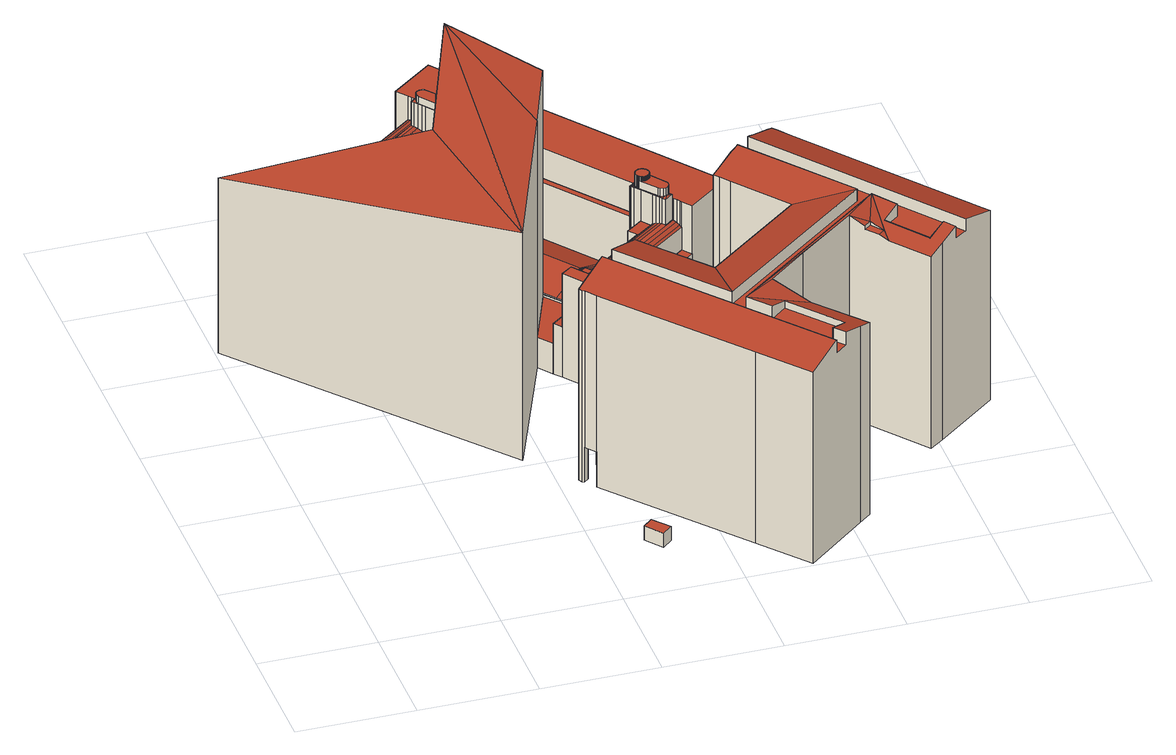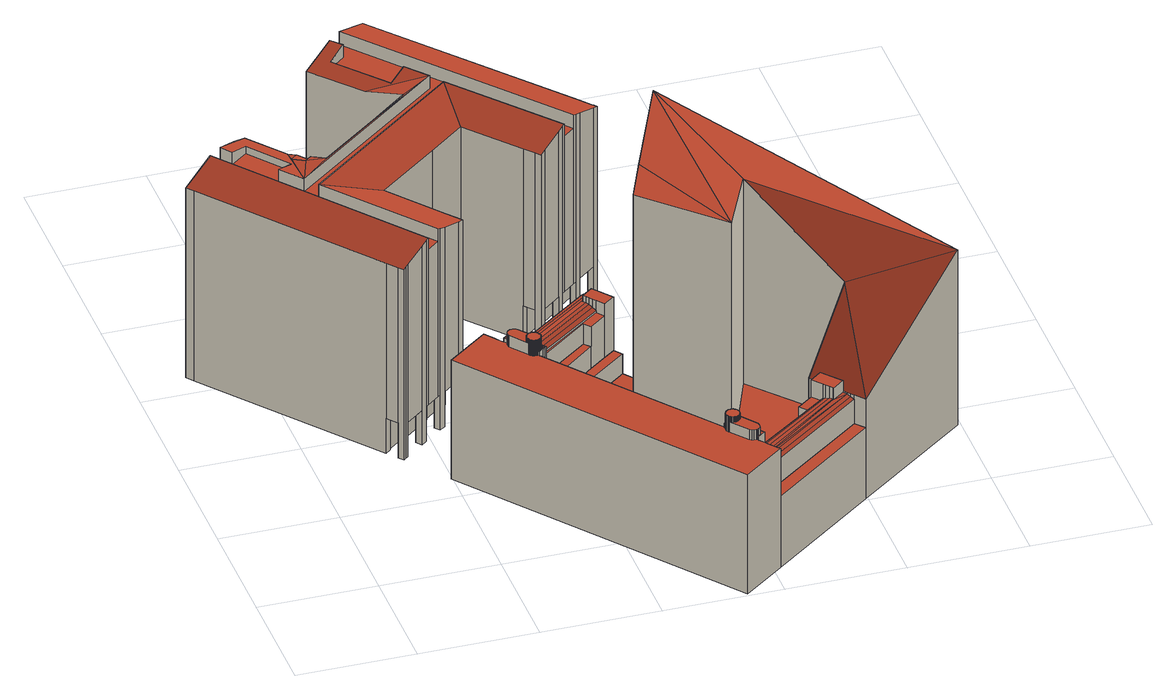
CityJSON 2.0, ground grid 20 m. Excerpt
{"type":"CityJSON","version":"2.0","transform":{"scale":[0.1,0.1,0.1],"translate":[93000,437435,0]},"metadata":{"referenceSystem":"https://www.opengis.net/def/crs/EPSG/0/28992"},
"CityObjects":{
"building1":{"type":"Building","attributes":{"measuredHeight":2.69,"yearOfConstruction":2018,"LAAGSTE_BOUWLAAG":"0","AANTAL_BOUWLAGEN":"1","WIJK":"Rotterdam Centrum","PANDSOORT":"Vrijstaand","BUURT":"Stadsdriehoek","HOOGSTE_BOUWLAAG":"0"},"geometry":[{"type":"Solid","lod":"2","boundaries":[[[[0,1,2,3]],[[3,2,4,5]],[[2,1,6,4]],[[0,3,5,7]],[[1,0,7,6]],[[7,5,4,6]]]],"semantics":{"surfaces":[{"type":"GroundSurface"},{"type":"WallSurface"},{"type":"RoofSurface"}],"values":[[0,1,1,1,1,2]]}}]},
"building2":{"type":"Building","attributes":{"measuredHeight":49.89,"yearOfConstruction":2003,"LAAGSTE_BOUWLAAG":"-2","AANTAL_BOUWLAGEN":"17","AANTAL_ADRESSEN":"136","WIJK":"Rotterdam Centrum","PANDSOORT":"Vrijstaand","BUURT":"Stadsdriehoek","HOOGSTE_BOUWLAAG":"15"},"address":[{"CountryName":"Nederland","LocalityName":"Rotterdam","ThoroughfareNumber":"109-141","ThoroughfareName":"Botersloot","PostalCode":"3011HE"}],"children":["building2-1","building2-2","building2-3","building2-4","building2-5","building2-6","building2-7","building2-8","building2-9","building2-10","building2-11"]},
"building2-1":{"type":"BuildingPart","parents":["building2"],"geometry":[{"type":"Solid","lod":"2","boundaries":[[[[8,9,10,11,12]],[[13,14,15,11,10]],[[16,14,13,17]],[[18,19,20,17,13,10,9,21]],[[22,23,24,25,8,12,26,27]],[[19,18,24,23]],[[18,21,25,24]],[[14,16,27,26,15]],[[20,19,23,22]],[[17,20,22,27,16]],[[21,9,8,25]],[[26,12,11,15]]]],"semantics":{"surfaces":[{"type":"WallSurface"},{"type":"RoofSurface"},{"type":"GroundSurface"},{"type":"ClosureSurface"}],"values":[[0,0,0,1,2,3,3,3,3,3,3,3]]}}]},
"building2-2":{"type":"BuildingPart","parents":["building2"],"geometry":[{"type":"Solid","lod":"2","boundaries":[[[[28,29,30,31]],[[32,33,34,35,36]],[[36,37,38,32]],[[39,40,41,42]],[[43,44,45,46,47]],[[48,39,42,49,50]],[[50,51,52,48]],[[53,41,40,54]],[[55,47,46,56]],[[57,58,59,60]],[[61,62,63,44,43]],[[64,62,61,65]],[[66,64,65,67]],[[68,66,67,69]],[[70,71,72,73,74]],[[74,75,76,70]],[[77,78,79,80]],[[81,77,80,82]],[[75,81,82,76]],[[83,84,85,55,56]],[[86,28,31,85,84]],[[87,88,69,52]],[[59,58,38,37,89,90]],[[91,89,37,92]],[[90,74,73,59]],[[88,79,78,68,69]],[[93,63,62,94]],[[51,95,72,71,87,52]],[[96,57,60,72,95]],[[53,54,30,29,97]],[[78,66,68]],[[98,99,77]],[[99,66,78]],[[100,101,99]],[[101,66,99]],[[99,78,77]],[[102,64,66,101]],[[30,54,55]],[[55,54,47]],[[54,40,47]],[[43,47,40]],[[98,77,81,103]],[[85,30,55]],[[31,30,85]],[[103,81,75,104]],[[59,73,72,60]],[[92,37,36,35]],[[94,62,64,102]],[[40,39,48,52,69,67,65,61,43]],[[70,76,82,80,79,88,87,71]],[[75,74,90,89,91,104]],[[105,106,107,108,109,110,111,112,113,114,115,116,117,118,83,56,46,45,119,120,121,122,123,124,125,126,127]],[[105,92,35,34,106]],[[107,33,32,38,108]],[[57,96,110,109,58]],[[28,86,118,117,97,29]],[[96,95,111,110]],[[114,113,49,42]],[[95,51,112,111]],[[119,45,44,63]],[[127,126,103,104]],[[125,124,99,98]],[[126,125,98,103]],[[122,121,102,101]],[[120,119,63,93]],[[117,116,53,97]],[[38,58,109,108]],[[91,92,105,127,104]],[[94,102,121,120,93]],[[123,122,101,100]],[[112,51,50,49,113]],[[34,33,107,106]],[[116,115,41,53]],[[86,84,83,118]],[[42,41,115,114]],[[100,99,124,123]]]],"semantics":{"surfaces":[{"type":"WallSurface"},{"type":"RoofSurface"},{"type":"GroundSurface"},{"type":"ClosureSurface"}],"values":[[0,0,0,0,0,0,0,0,0,0,0,0,0,0,0,0,0,0,0,0,0,0,0,0,0,0,0,0,0,0,1,1,1,1,1,1,1,1,1,1,1,1,1,1,1,1,1,1,1,1,1,2,3,3,3,3,3,3,3,3,3,3,3,3,3,3,3,3,3,3,3,3,3,3,3,3]]}}]},
"building2-3":{"type":"BuildingPart","parents":["building2"],"geometry":[{"type":"Solid","lod":"2","boundaries":[[[[128,129,130,131]],[[132,133,134,135]],[[133,136,137,134]],[[136,130,129,137]],[[133,132,131,130,136]],[[128,135,134,137,129]],[[135,128,131,132]]]],"semantics":{"surfaces":[{"type":"ClosureSurface"},{"type":"WallSurface"},{"type":"RoofSurface"},{"type":"GroundSurface"}],"values":[[0,1,1,1,2,3,0]]}}]},
"building2-4":{"type":"BuildingPart","parents":["building2"],"geometry":[{"type":"Solid","lod":"2","boundaries":[[[[138,139,140,141]],[[142,143,144,145]],[[146,147,148,149,150]],[[151,152,153,154,155]],[[156,157,158,159,160]],[[161,162,100,99,163]],[[164,165,166,167,168]],[[169,168,167,170,171]],[[164,172,173,165]],[[132,135,174,175,176]],[[177,178,179,180,181]],[[182,140,139,183]],[[174,179,178,175]],[[184,185,186,187,188]],[[188,189,190,184]],[[191,138,141,192]],[[193,194,195,196,197]],[[198,199,200,201,202]],[[154,182,183,155]],[[171,194,193,169]],[[187,162,161,188]],[[189,191,192,190]],[[157,203,204,158]],[[203,205,206,204]],[[205,207,208,206]],[[207,186,185,208]],[[209,210,211,212,213]],[[214,215,216,210,209]],[[212,217,218,213]],[[219,220,221,222]],[[149,223,224,150]],[[225,215,214,226]],[[227,228,229,230]],[[220,227,230,221]],[[231,219,222,232]],[[233,231,232,234]],[[235,233,234,236]],[[237,235,236,238]],[[239,237,238,240]],[[241,239,240,242]],[[243,244,245,246]],[[247,243,246,248]],[[249,250,251,252]],[[253,254,255,256]],[[257,258,259,260]],[[261,249,252,262]],[[263,264,265,266]],[[267,131,132,176,268]],[[269,149,148,270]],[[271,269,270,272]],[[273,271,272,274]],[[268,273,274,267]],[[275,257,260,276]],[[277,278,279,280]],[[281,282,283,284]],[[285,286,287,288]],[[198,289,290,199]],[[291,292,293,294]],[[254,275,276,255]],[[258,295,296,259]],[[295,261,262,296]],[[292,297,298,293]],[[299,300,301,302]],[[303,281,284,304]],[[305,306,307,308]],[[282,309,310,283]],[[226,285,288,311]],[[309,277,280,310]],[[311,229,228,225,226]],[[297,312,313,298]],[[314,307,306,315]],[[316,314,315,317]],[[278,318,319,279]],[[286,320,321,287]],[[93,94,322,177,181]],[[323,322,94,102]],[[324,323,102,101]],[[162,324,101,100]],[[318,325,326,319]],[[312,263,266,313]],[[197,327,328,193]],[[329,330,173,172,331]],[[92,35,332,333,91]],[[35,34,329,331,332]],[[333,334,104,91]],[[335,163,99,98]],[[336,335,98,103]],[[334,336,103,104]],[[264,316,317,265]],[[327,303,304,328]],[[337,299,302,338]],[[244,241,242,245]],[[289,247,248,290]],[[339,340,341,342]],[[250,305,308,251]],[[320,291,294,321]],[[325,337,338,326]],[[300,339,342,301]],[[340,343,344,341]],[[343,345,346,344]],[[347,348,349,350]],[[351,352,353,354]],[[348,355,356,349]],[[357,358,359,360]],[[361,142,145,362]],[[363,364,365,366]],[[355,367,368,356]],[[369,351,354,370]],[[367,152,151,368]],[[371,372,373,374]],[[375,376,377,378]],[[372,379,380,373]],[[153,371,374,154]],[[381,361,362,382]],[[379,369,370,380]],[[383,375,378,384]],[[385,386,387,388]],[[389,385,388,390]],[[376,391,392,377]],[[393,394,395,396]],[[397,398,399,400]],[[401,402,403,404]],[[405,156,160,406]],[[407,389,390,408]],[[391,409,410,392]],[[358,407,408,359]],[[411,357,360,412]],[[409,411,412,410]],[[413,414,415,416]],[[417,418,419,420]],[[421,383,384,422]],[[143,421,422,144]],[[423,424,425,426]],[[400,427,223,397]],[[420,428,429,417]],[[430,196,195,431]],[[427,393,396,223]],[[402,432,433,403]],[[345,347,350,346]],[[386,353,352,387]],[[434,435,436,437]],[[438,439,440,441]],[[418,423,426,419]],[[439,434,437,440]],[[442,443,444,445]],[[215,171,170,216]],[[428,442,445,429]],[[432,446,447,433]],[[414,405,406,415]],[[435,401,404,436]],[[158,438,441,159]],[[443,413,416,444]],[[424,430,431,425]],[[448,202,201,449]],[[398,448,449,399]],[[446,381,382,447]],[[450,451,452,453]],[[454,455,456,457]],[[394,450,453,395]],[[458,459,460,461]],[[451,462,463,452]],[[462,464,465,463]],[[459,466,467,460]],[[468,469,464,470]],[[465,464,469,253,256]],[[471,468,470,472]],[[473,471,472,474]],[[466,473,474,467]],[[455,458,461,456]],[[475,476,477,478]],[[476,454,457,477]],[[479,480,481,482]],[[483,363,366,484]],[[485,486,487,488]],[[489,490,491,492]],[[493,494,495,496]],[[497,201,200,498]],[[499,500,501,502]],[[503,504,505,506]],[[490,493,496,491]],[[494,507,508,495]],[[364,475,478,365]],[[509,510,511,512]],[[513,509,512,514]],[[500,485,488,501]],[[16,17,515,516,517]],[[20,518,519,515,17]],[[520,521,522,519,518]],[[516,218,217,517]],[[146,523,524,147]],[[525,522,521,526]],[[527,525,526,528]],[[523,527,528,524]],[[486,513,514,487]],[[492,479,482,489]],[[507,497,498,508]],[[504,499,502,505]],[[480,503,506,481]],[[510,483,484,511]],[[228,227,220,219,231,233,235,237,239,241,244,243,247,289,198,202,448,398,397,223,149,269,271,273,268,176,175,178,177,322,323,324,162,187,186,207,205,203,157,156,405,414,413,443,442,428,420,419,426,425,431,195,194,171,215,225]],[[375,383,421,143,142,361,381,446,432,402,401,435,434,439,438,158,204,206,208,185,184,190,192,141,140,182,154,374,373,380,370,354,353,386,385,389,407,358,357,411,409,391,376]],[[372,371,153,152,367,355,348,347,345,343,340,339,300,299,337,325,318,278,277,309,282,281,303,327,197,196,430,424,423,418,417,429,445,444,416,415,406,160,159,441,440,437,436,404,403,433,447,382,362,145,144,422,384,378,377,392,410,412,360,359,408,390,388,387,352,351,369,379]],[[250,249,261,295,258,257,275,254,253,469,468,471,473,466,459,458,455,454,476,475,364,363,483,510,509,513,486,485,500,499,504,503,480,479,492,491,496,495,508,498,200,199,290,248,246,245,242,240,238,236,234,232,222,221,230,229,311,288,287,321,294,293,298,313,266,265,317,315,306,305]],[[150,396,395]],[[453,452,523]],[[395,523,146]],[[224,223,396]],[[523,452,527]],[[463,522,525]],[[519,256,255]],[[276,260,515]],[[260,259,515]],[[519,276,515]],[[296,262,515]],[[262,252,515]],[[252,251,515]],[[251,308,515]],[[308,307,516]],[[213,218,516]],[[314,516,307]],[[314,213,516]],[[316,213,314]],[[264,213,316]],[[264,209,213]],[[263,209,264]],[[312,209,263]],[[297,209,312]],[[292,209,297]],[[291,209,292]],[[214,209,291]],[[214,291,320]],[[214,320,286]],[[285,214,286]],[[226,214,285]],[[308,516,515]],[[259,296,515]],[[519,255,276]],[[519,465,256]],[[522,465,519]],[[463,465,522]],[[463,525,527]],[[452,463,527]],[[395,453,523]],[[150,395,146]],[[150,224,396]],[[511,484,366,365,478,477,457,456,461,460,467,474,472,470,464,462,451,450,394,393,427,400,399,449,201,497,507,494,493,490,489,482,481,506,505,502,501,488,487,514,512]],[[172,164,168,169,193,328,304,284,283,310,280,279,319,326,338,302,301,342,341,344,346,350,349,356,368,151,155,183,139,138,191,189,188,161,163,335,336,334,333,332,331]],[[529,530,531,532,533,534,535,536,537,106,105,127,126,125,124,123,122,121,120,180,179,174,135,128,538,539,540,541,542,543,544,545,546,22,27,547]],[[98,99,124,125]],[[524,528,544,543]],[[531,530,212,211]],[[165,173,536,535]],[[148,147,542,541]],[[103,98,125,126]],[[530,529,217,212]],[[104,103,126,127]],[[546,520,518,20,22]],[[147,524,543,542]],[[270,148,541,540]],[[533,170,167,166,534]],[[132,131,128,135]],[[16,517,547,27]],[[106,34,35,92,105]],[[101,102,121,122]],[[528,526,545,544]],[[520,546,545,526,521]],[[105,92,91,104,127]],[[93,120,121,102,94]],[[93,181,180,120]],[[272,270,540,539]],[[166,165,535,534]],[[537,330,329,34,106]],[[517,217,529,547]],[[216,532,531,211,210]],[[128,131,267,274,538]],[[216,170,533,532]],[[274,272,539,538]],[[100,101,122,123]],[[123,124,99,100]],[[27,22,20,17,16]],[[173,330,537,536]]]],"semantics":{"surfaces":[{"type":"WallSurface"},{"type":"RoofSurface"},{"type":"GroundSurface"},{"type":"ClosureSurface"}],"values":[[0,0,0,0,0,0,0,0,0,0,0,0,0,0,0,0,0,0,0,0,0,0,0,0,0,0,0,0,0,0,0,0,0,0,0,0,0,0,0,0,0,0,0,0,0,0,0,0,0,0,0,0,0,0,0,0,0,0,0,0,0,0,0,0,0,0,0,0,0,0,0,0,0,0,0,0,0,0,0,0,0,0,0,0,0,0,0,0,0,0,0,0,0,0,0,0,0,0,0,0,0,0,0,0,0,0,0,0,0,0,0,0,0,0,0,0,0,0,0,0,0,0,0,0,0,0,0,0,0,0,0,0,0,0,0,0,0,0,0,0,0,0,0,0,0,0,0,0,0,0,0,0,0,0,0,0,0,0,0,0,0,0,0,0,0,0,0,0,0,0,0,0,0,0,0,0,0,0,0,0,0,0,0,0,0,0,0,0,0,0,0,0,0,0,0,0,0,0,0,1,1,1,1,1,1,1,1,1,1,1,1,1,1,1,1,1,1,1,1,1,1,1,1,1,1,1,1,1,1,1,1,1,1,1,1,1,1,1,1,1,1,1,1,1,1,1,1,2,3,3,3,3,3,3,3,3,3,3,3,3,3,3,3,3,3,3,3,3,3,3,3,3,3,3,3,3,3,3,3,3,3]]}}]},
"building2-5":{"type":"BuildingPart","parents":["building2"],"geometry":[{"type":"Solid","lod":"2","boundaries":[[[[33,96,110,107]],[[32,57,96,33]],[[38,58,57,32]],[[107,110,109,108]],[[108,109,58,38]],[[32,33,107,108,38]],[[110,96,57,58,109]]]],"semantics":{"surfaces":[{"type":"ClosureSurface"},{"type":"WallSurface"},{"type":"RoofSurface"},{"type":"GroundSurface"}],"values":[[0,1,2,3,0,0,0]]}}]},
"building2-6":{"type":"BuildingPart","parents":["building2"],"geometry":[{"type":"Solid","lod":"2","boundaries":[[[[63,44,45,119]],[[180,45,44,181]],[[181,44,63,93]],[[120,119,45,180]],[[120,180,181,93]],[[93,63,119,120]]]],"semantics":{"surfaces":[{"type":"ClosureSurface"},{"type":"WallSurface"},{"type":"RoofSurface"},{"type":"GroundSurface"}],"values":[[0,1,2,3,0,0]]}}]},
"building2-7":{"type":"BuildingPart","parents":["building2"],"geometry":[{"type":"Solid","lod":"2","boundaries":[[[[548,549,550,551]],[[552,553,554,555]],[[551,556,557,548]],[[549,518,20,19,550]],[[267,558,130,131]],[[556,559,560,557]],[[520,561,562,521]],[[563,562,561,564,565]],[[555,566,567,552]],[[568,562,563,569]],[[570,568,569,571]],[[566,570,571,567]],[[565,564,21,9,572]],[[560,559,18,21,564]],[[554,553,572,9,8,129,130,558,573,574,575]],[[567,571,569,563,565,572,553,552]],[[272,574,573,274]],[[521,562,568,526]],[[549,548,557,560,564,561,520,518]],[[575,270,148,147,524,566,555,554]],[[270,575,574,272]],[[528,570,566,524]],[[274,573,558,267]],[[526,568,570,528]],[[543,542,541,540,539,538,128,129,8,25,24,576,577,23,22,546,545,544]],[[540,541,148,270]],[[541,542,147,148]],[[542,543,524,147]],[[518,520,546,22,20]],[[546,520,521,526,545]],[[25,8,9,21]],[[543,544,528,524]],[[544,545,526,528]],[[577,576,556,551]],[[539,540,270,272]],[[24,25,21,18]],[[267,131,128,538,274]],[[576,24,18,559,556]],[[131,130,129,128]],[[538,539,272,274]],[[22,23,19,20]],[[577,551,550,19,23]]]],"semantics":{"surfaces":[{"type":"WallSurface"},{"type":"RoofSurface"},{"type":"GroundSurface"},{"type":"ClosureSurface"}],"values":[[0,0,0,0,0,0,0,0,0,0,0,0,0,0,0,1,1,1,1,1,1,1,1,1,2,3,3,3,3,3,3,3,3,3,3,3,3,3,3,3,3,3]]}}]},
"building2-8":{"type":"BuildingPart","parents":["building2"],"geometry":[{"type":"Solid","lod":"2","boundaries":[[[[577,23,19,550,551]],[[19,18,559,550]],[[550,559,556,551]],[[577,576,24,23]],[[576,556,559,18,24]],[[551,556,576,577]],[[23,24,18,19]]]],"semantics":{"surfaces":[{"type":"ClosureSurface"},{"type":"WallSurface"},{"type":"RoofSurface"},{"type":"GroundSurface"}],"values":[[0,1,2,3,0,0,0]]}}]},
"building2-9":{"type":"BuildingPart","parents":["building2"],"geometry":[{"type":"Solid","lod":"2","boundaries":[[[[578,579,580,581]],[[582,583,584,585]],[[586,587,588,589]],[[579,586,589,580]],[[590,591,592,593]],[[583,578,581,584]],[[11,84,83,12]],[[594,582,585,595]],[[596,597,598,599]],[[600,601,602,603]],[[604,594,595,605]],[[587,606,607,588]],[[606,608,609,607]],[[608,596,599,609]],[[597,610,611,598]],[[610,612,613,611]],[[614,613,612,615]],[[616,617,618,619]],[[620,604,605,621]],[[622,620,621,623]],[[624,590,593,625]],[[601,622,623,602]],[[619,626,627,616]],[[617,600,603,618]],[[626,628,629,627]],[[628,630,631,629]],[[632,633,634,635]],[[636,624,625,637]],[[638,639,640,641]],[[591,642,643,592]],[[644,645,646,647]],[[633,648,649,634]],[[650,638,641,651]],[[645,650,651,646]],[[639,652,653,640]],[[652,632,635,653]],[[648,636,637,649]],[[14,28,86,15]],[[29,654,655,97]],[[642,614,615,643]],[[630,644,647,631]],[[656,642,591]],[[650,657,638]],[[657,648,633]],[[638,657,639]],[[584,581,656]],[[639,657,652]],[[630,657,644]],[[656,588,607]],[[656,609,599]],[[656,580,589]],[[605,595,656]],[[656,607,609]],[[212,211,166,165,173,330,654,29,28,14,16,517,217],[600,617,616,627,629,631,647,646,651,641,640,653,635,634,649,637,625,593,592,643,615,612,610,597,596,608,606,587,586,579,578,583,582,594,604,620,622,601]],[[595,585,656]],[[585,584,656]],[[581,580,656]],[[656,589,588]],[[86,84,11,15]],[[645,657,650]],[[619,657,626]],[[656,599,598]],[[656,598,611]],[[656,611,613]],[[621,605,656]],[[623,621,656,657]],[[657,656,590,624]],[[602,623,657]],[[644,657,645]],[[603,602,657]],[[618,603,657]],[[619,618,657]],[[657,624,636]],[[626,657,628]],[[628,657,630]],[[656,613,614]],[[657,636,648]],[[657,633,632]],[[657,632,652]],[[656,614,642]],[[656,591,590]],[[42,41,53,97,655,49]],[[530,529,547,27,26,12,83,118,117,116,115,114,113,658,537,536,535,534,531]],[[535,536,173,165]],[[536,537,330,173]],[[97,53,116,117]],[[547,529,217,517]],[[211,212,530,531]],[[658,113,49,655]],[[117,118,86,28,29,97]],[[534,535,165,166]],[[531,534,166,211]],[[212,217,529,530]],[[654,330,537,658,655]],[[53,41,115,116]],[[15,11,12,26]],[[27,16,14,15,26]],[[27,547,517,16]],[[118,83,84,86]],[[114,115,41,42]],[[42,49,113,114]]]],"semantics":{"surfaces":[{"type":"WallSurface"},{"type":"RoofSurface"},{"type":"GroundSurface"},{"type":"ClosureSurface"}],"values":[[0,0,0,0,0,0,0,0,0,0,0,0,0,0,0,0,0,0,0,0,0,0,0,0,0,0,0,0,0,0,0,0,0,0,0,0,0,0,0,0,0,1,1,1,1,1,1,1,1,1,1,1,1,1,1,1,1,1,1,1,1,1,1,1,1,1,1,1,1,1,1,1,1,1,1,1,1,1,1,1,1,1,2,3,3,3,3,3,3,3,3,3,3,3,3,3,3,3,3,3,3]]}}]},
"building2-10":{"type":"BuildingPart","parents":["building2"],"geometry":[{"type":"Solid","lod":"2","boundaries":[[[[654,659,50,49,655]],[[329,659,654,330]],[[34,33,96,95,51,50,659,329]],[[107,106,537,658,113,112,111,110]],[[107,110,96,33]],[[106,107,33,34]],[[655,49,113,658]],[[111,112,51,95]],[[329,330,537,106,34]],[[655,658,537,330,654]],[[113,49,50,51,112]],[[110,111,95,96]]]],"semantics":{"surfaces":[{"type":"WallSurface"},{"type":"RoofSurface"},{"type":"GroundSurface"},{"type":"ClosureSurface"}],"values":[[0,0,1,2,3,3,3,3,3,3,3,3]]}}]},
"building2-11":{"type":"BuildingPart","parents":["building2"],"geometry":[{"type":"Solid","lod":"2","boundaries":[[[[532,533,170,216]],[[210,167,166,211]],[[216,170,167,210]],[[531,534,533,532]],[[532,216,210,211,531]],[[167,170,533,534,166]],[[211,166,534,531]]]],"semantics":{"surfaces":[{"type":"ClosureSurface"},{"type":"WallSurface"},{"type":"RoofSurface"},{"type":"GroundSurface"}],"values":[[0,1,2,3,0,0,0]]}}]},
"building3":{"type":"Building","attributes":{"measuredHeight":38.48,"yearOfConstruction":2010,"LAAGSTE_BOUWLAAG":"0","AANTAL_BOUWLAGEN":"10","AANTAL_ADRESSEN":"22","WIJK":"Rotterdam Centrum","PANDSOORT":"Tussenpand","BUURT":"Stadsdriehoek","HOOGSTE_BOUWLAAG":"9"},"address":[{"CountryName":"Nederland","LocalityName":"Rotterdam","ThoroughfareNumber":"160","ThoroughfareName":"Binnenrotte","PostalCode":"3011HC"}],"geometry":[{"type":"Solid","lod":"2","boundaries":[[[[660,661,662,663,664,665,666,667,668,669,670,671,672,673,674,675,676,677,678,679,680,681,682,683,684,685]],[[686,687,688,689,690,691,692,693,694,695,696,697,698,699,700,701,702,703,704,705,706,707,708,709,710,711,712]],[[713,714,683,682]],[[715,716,717,718]],[[719,664,720,721,722]],[[723,724,668,725,726,665]],[[727,674,728,729,671,730]],[[675,731,717,716,732]],[[733,734,730,671,670]],[[735,669,668,724,736]],[[727,731,675,674]],[[735,733,670,669]],[[719,723,665,664]],[[737,738,739,740]],[[741,713,682,681]],[[742,737,740,743]],[[744,745,746]],[[747,748,680,679]],[[749,750,685,684]],[[751,747,679,678]],[[733,752,753,734]],[[736,754,755,735]],[[756,757,707,706]],[[758,759,690,689]],[[714,749,684,683]],[[760,761,762,763]],[[764,765,766,767]],[[768,769,770,771]],[[772,773,774,711,775]],[[710,776,777,778,779]],[[779,775,711,710]],[[780,781,661,782,783]],[[662,784,722,721,785]],[[781,784,662,661]],[[786,728,674,673]],[[787,788,700,699]],[[789,790,686,712]],[[726,791,666,665]],[[792,725,668,667]],[[793,739,738,794]],[[765,795,796,766]],[[748,741,681,680]],[[761,742,743,762]],[[750,797,660,685]],[[794,798,799,793]],[[800,760,763,801]],[[802,803,804,805]],[[806,787,699,698]],[[729,807,672,671]],[[808,809,692,691]],[[810,811,697,696]],[[798,764,767,799]],[[732,812,676,675]],[[791,792,667,666]],[[788,813,701,700]],[[797,782,661,660]],[[783,814,815,780]],[[814,773,772,815]],[[774,789,712,711]],[[790,816,687,686]],[[816,817,688,687]],[[817,758,689,688]],[[759,808,691,690]],[[807,786,673,672]],[[818,819,705,704]],[[809,820,693,692]],[[820,821,694,693]],[[822,823,824,825,800,801,768,771]],[[824,826,827,825]],[[828,829,830,831]],[[829,832,833,830]],[[826,828,831,834,827]],[[835,720,664,663]],[[832,836,837,838,839,840,841,833]],[[842,810,696,695]],[[836,843,844,837]],[[845,846,844,843,847,848,753,752]],[[819,756,706,705]],[[849,850,709,708]],[[785,835,663,662]],[[850,776,710,709]],[[795,846,845,796]],[[812,851,677,676]],[[852,853,751,678,854]],[[677,851,715,718,855]],[[847,853,852,848]],[[855,854,678,677]],[[695,856,857,858,842]],[[694,821,859,860,861]],[[859,823,822,860]],[[862,858,857,863]],[[861,856,695,694]],[[840,746,745,841]],[[701,813,806,698,864,865]],[[697,811,862,863,866]],[[867,707,757,818,704,868]],[[708,869,778,777,849]],[[701,865,770,769,702]],[[804,803,868,704,703]],[[866,864,698,697]],[[769,804,703,702]],[[867,869,708,707]],[[805,755,754,802]],[[744,794,745]],[[739,793,799,767,766,796,845,752,733,735,755,805,804,769,768,801,763,762,743,740]],[[839,838,744]],[[745,794,833]],[[838,837,844,846,795,765,764,798,794]],[[794,738,833]],[[772,775,779,778,869,867,868,803,802]],[[754,736,724,723,719,722,784,781,780]],[[839,744,746,840]],[[834,831,738]],[[738,737,742,761,760,800,825,827,834]],[[822,771,770,865,864,866,863,857,856,861,860]],[[841,745,833]],[[852,854,855,718,717,731,727,730,734,753,848]],[[838,794,744]],[[780,815,772,802,754]],[[833,738,831,830]],[[812,732,716,715,851]],[[757,756,819,818]],[[777,776,850,849]],[[725,792,791,726]],[[728,786,807,729]],[[720,835,785,721]],[[747,751,853,847,843,836,832,829,828,826,824,823,859,821,820,809,808,759,758,817,816,790,789,774,773,814,783,782,797,750,749,714,713,741,748]],[[813,788,787,806]],[[862,811,810,842,858]]]],"semantics":{"surfaces":[{"type":"OuterCeilingSurface"},{"type":"WallSurface"},{"type":"RoofSurface"},{"type":"GroundSurface"}],"values":[[0,0,1,1,1,1,1,1,1,1,1,1,1,1,1,1,1,1,1,1,1,1,1,1,1,1,1,1,1,1,1,1,1,1,1,1,1,1,1,1,1,1,1,1,1,1,1,1,1,1,1,1,1,1,1,1,1,1,1,1,1,1,1,1,1,1,1,1,1,1,1,1,1,1,1,1,1,1,1,1,1,1,1,1,1,1,1,1,1,1,1,1,1,1,1,1,1,1,1,1,1,1,1,2,2,2,2,2,2,2,2,2,2,2,2,2,2,2,2,2,3,3,3,3,3,3,3,3,3]]}}]}
},
"vertices":[
[480,147,3],[496,161,3],[520,133,3],[503,118,3],[520,133,30],[503,118,30],[496,161,30],[480,147,30],
[495,618,4],[495,618,98],[485,631,98],[485,631,61],[485,631,4],[564,692,98],[564,692,65],[564,692,61],[658,763,65],[658,763,98],[544,655,98],[638,732,98],[666,753,98],[514,632,98],[666,753,4],[638,732,4],[544,655,4],[514,632,4],[564,692,4],[658,763,4],
[509,761,65],[394,908,65],[394,908,502],[509,761,484],[398,1038,135],[398,1038,98],[429,1061,98],[429,1061,177],[398,1038,177],[387,1054,177],[387,1054,135],[270,913,190],[193,855,317],[193,855,61],[270,913,61],[203,997,190],[203,997,137],[203,997,4],[5,844,4],[5,844,332],[266,918,190],[266,918,61],[266,918,98],[257,930,98],[257,930,190],[314,713,61],[314,713,444],[367,415,430],[367,415,4],[304,967,135],[291,983,135],[291,983,177],[304,967,177],[217,980,190],[217,980,182],[217,980,137],[221,975,185],[221,975,190],[225,969,187],[225,969,190],[230,963,188],[230,963,190],[263,962,209],[277,946,209],[277,946,177],[263,962,177],[263,962,182],[260,967,185],[260,967,209],[251,978,188],[250,979,188],[250,979,209],[251,978,209],[255,972,187],[255,972,209],[466,655,4],[466,655,61],[466,655,466],[509,761,61],[257,930,209],[230,963,209],[387,1054,182],[291,983,182],[417,1076,182],[417,1076,177],[402,1122,137],[402,1122,182],[277,946,98],[304,967,98],[394,908,61],[403,1094,188],[400,1097,188],[413,1107,187],[411,1110,187],[406,1116,185],[408,1087,187],[413,1081,185],[417,1076,4],[429,1061,4],[398,1038,4],[387,1054,4],[291,983,4],[304,967,4],[277,946,4],[257,930,4],[266,918,4],[270,913,4],[193,855,4],[314,713,4],[394,908,4],[509,761,4],[217,980,4],[402,1122,4],[406,1116,4],[411,1110,4],[413,1107,4],[400,1097,4],[403,1094,4],[408,1087,4],[413,1081,4],
[720,712,4],[532,570,4],[532,570,137],[720,712,137],[732,696,137],[599,592,137],[599,592,4],[732,696,4],[546,552,137],[546,552,4],
[408,1097,233],[408,1093,233],[408,1093,246],[408,1097,246],[440,1075,246],[439,1075,246],[439,1075,256],[440,1075,256],[695,715,234],[695,715,187],[709,726,187],[709,726,227],[709,726,234],[433,1057,233],[433,1057,256],[432,1058,256],[432,1058,246],[432,1058,233],[451,1071,227],[450,1072,227],[450,1072,246],[450,1072,256],[451,1071,256],[413,1107,233],[413,1107,227],[400,1097,233],[444,1049,233],[444,1049,65],[445,1050,65],[445,1050,171],[445,1050,233],[453,1056,233],[453,1056,171],[453,1056,227],[440,1046,233],[440,1046,65],[802,750,4],[802,750,227],[732,696,227],[388,1140,227],[459,1195,227],[459,1195,4],[388,1140,4],[388,1140,137],[409,1089,246],[409,1089,233],[415,1105,246],[416,1105,246],[416,1105,227],[415,1105,227],[415,1105,233],[412,1104,233],[412,1104,246],[409,1101,233],[409,1101,246],[451,1058,233],[451,1058,227],[452,1059,227],[452,1059,256],[451,1058,256],[682,773,227],[682,773,256],[683,772,256],[683,772,248],[683,772,227],[427,1101,227],[427,1101,246],[424,1104,227],[424,1104,246],[421,1105,227],[421,1105,246],[659,773,234],[659,773,171],[659,773,65],[656,771,65],[656,771,234],[667,780,234],[667,780,227],[667,780,171],[653,769,65],[653,769,234],[673,778,227],[672,778,227],[672,778,256],[673,778,256],[705,731,227],[705,731,234],[669,777,227],[669,777,234],[671,778,227],[670,778,227],[670,778,256],[671,778,256],[674,778,227],[674,778,256],[675,778,227],[675,778,256],[676,778,227],[676,778,256],[677,777,227],[677,777,256],[678,777,227],[678,777,256],[679,776,227],[679,776,256],[680,775,227],[680,776,227],[680,776,256],[680,775,256],[681,775,227],[681,775,256],[662,764,256],[661,765,256],[661,765,234],[662,764,234],[665,759,256],[664,759,256],[664,759,234],[665,759,234],[663,761,256],[663,762,256],[663,762,234],[663,761,234],[662,763,256],[662,763,234],[662,771,234],[662,770,234],[662,770,256],[662,771,256],[720,712,179],[720,712,227],[710,725,227],[710,725,187],[714,720,227],[714,720,185],[718,715,227],[718,715,182],[664,760,256],[664,760,234],[446,1054,256],[446,1053,256],[446,1053,233],[446,1054,233],[449,1055,256],[448,1055,256],[448,1055,233],[449,1055,233],[668,777,234],[667,777,234],[667,777,256],[668,777,256],[682,774,227],[682,774,256],[665,775,234],[664,774,234],[664,774,256],[665,775,256],[662,762,256],[662,762,234],[663,773,234],[663,773,256],[442,1053,256],[441,1053,256],[441,1053,233],[442,1053,233],[450,1056,256],[450,1056,233],[661,766,256],[661,767,256],[661,767,234],[661,766,234],[447,1054,256],[447,1054,233],[669,777,256],[662,772,234],[662,772,256],[661,768,234],[661,768,256],[662,769,234],[662,769,256],[445,1053,256],[445,1053,233],[666,776,234],[666,776,256],[402,1122,227],[406,1116,227],[411,1110,227],[444,1053,256],[444,1053,233],[451,1057,256],[451,1057,233],[436,1052,98],[436,1052,65],[436,1052,233],[429,1061,233],[417,1076,233],[413,1081,233],[403,1094,233],[408,1087,233],[443,1053,256],[443,1053,233],[440,1053,256],[439,1053,256],[439,1053,233],[440,1053,233],[438,1053,256],[438,1053,233],[437,1054,256],[437,1054,233],[436,1054,256],[436,1055,256],[436,1055,233],[436,1054,233],[431,1063,256],[431,1064,256],[431,1064,246],[431,1063,246],[435,1055,256],[435,1055,233],[432,1070,246],[432,1069,246],[432,1069,256],[432,1070,256],[441,1075,246],[441,1075,256],[677,756,256],[676,756,256],[676,756,248],[677,756,248],[434,1056,256],[434,1056,233],[431,1062,256],[431,1062,246],[432,1059,256],[431,1060,256],[431,1060,246],[432,1059,246],[436,1074,246],[436,1073,246],[436,1073,256],[436,1074,256],[431,1061,256],[431,1061,246],[442,1075,246],[442,1075,256],[437,1074,246],[437,1074,256],[431,1066,246],[431,1065,246],[431,1065,256],[431,1066,256],[431,1067,246],[431,1067,256],[435,1073,246],[435,1073,256],[702,728,248],[699,726,248],[699,726,234],[702,728,234],[706,735,227],[706,740,227],[706,740,248],[706,735,248],[446,1075,246],[445,1075,246],[445,1075,256],[446,1075,256],[451,1070,227],[451,1070,256],[431,1068,246],[431,1068,256],[434,1072,246],[434,1072,256],[433,1071,246],[433,1071,256],[453,1068,227],[452,1069,227],[452,1069,256],[453,1068,256],[453,1064,256],[453,1063,256],[453,1063,227],[453,1064,227],[438,1075,246],[438,1075,256],[453,1062,256],[453,1061,256],[453,1061,227],[453,1062,227],[705,731,248],[453,1065,227],[453,1065,256],[453,1060,256],[453,1060,227],[444,1075,246],[444,1075,256],[447,1074,246],[446,1074,246],[446,1074,256],[447,1074,256],[449,1073,246],[448,1073,246],[448,1073,256],[449,1073,256],[453,1066,227],[453,1067,227],[453,1067,256],[453,1066,256],[443,1075,246],[443,1075,256],[705,742,227],[705,742,248],[694,726,248],[690,727,248],[690,727,234],[694,726,234],[673,755,256],[672,755,256],[672,755,248],[673,755,248],[671,755,256],[670,756,256],[670,756,248],[671,755,248],[687,730,248],[687,730,234],[665,758,248],[665,758,234],[669,756,256],[669,756,248],[666,757,256],[665,758,256],[666,757,248],[667,757,256],[667,757,248],[668,757,256],[668,757,248],[675,756,256],[674,755,256],[674,755,248],[675,756,248],[684,766,256],[684,765,256],[684,765,248],[684,766,248],[678,757,256],[678,757,248],[682,760,256],[681,759,256],[681,759,248],[682,760,248],[684,767,248],[684,768,248],[684,768,256],[684,767,256],[684,769,248],[684,770,248],[684,770,256],[684,769,256],[683,771,248],[683,771,256],[683,762,256],[683,761,256],[683,761,248],[683,762,248],[684,764,256],[683,763,256],[683,763,248],[684,764,248],[683,770,248],[683,770,256],[679,758,256],[679,757,256],[679,757,248],[679,758,248],[680,758,256],[680,758,248],[658,763,234],[655,767,234],[655,767,65],[666,753,176],[666,753,234],[679,735,176],[679,735,179],[679,735,234],[691,720,234],[691,720,187],[683,730,234],[683,730,183],[687,725,234],[687,725,186],[653,769,4],[656,771,4],[659,773,4],[667,780,4],[453,1056,4],[445,1050,4],[444,1049,4],[440,1046,4],[436,1052,4],[718,715,4],[714,720,4],[710,725,4],[709,726,4],[695,715,4],[691,720,4],[687,725,4],[683,730,4],[679,735,4],[655,767,4],
[649,718,176],[638,732,176],[638,732,139],[649,718,139],[540,599,198],[521,584,198],[521,584,187],[540,599,187],[553,644,139],[553,644,176],[532,570,179],[544,655,139],[544,655,176],[524,619,176],[524,619,179],[524,619,198],[514,632,176],[514,632,198],[536,603,187],[536,603,198],[528,614,183],[528,614,198],[532,609,186],[532,609,198],[495,618,198],[530,573,182],[526,578,185],[521,583,187],[553,644,4],[649,718,4],
[434,1029,65],[423,1029,65],[423,1029,67],[434,1029,67],[455,1024,65],[445,1028,65],[445,1028,67],[455,1024,67],[413,1027,65],[402,1023,65],[402,1023,67],[413,1027,67],[380,930,67],[374,940,67],[374,940,65],[380,930,65],[465,1019,65],[465,1019,67],[378,1002,65],[373,992,65],[373,992,67],[378,1002,67],[635,796,65],[631,806,65],[631,806,67],[635,796,67],[473,1012,65],[473,1012,67],[393,1017,65],[393,1017,67],[385,1010,65],[385,1010,67],[370,982,65],[370,982,67],[368,971,65],[368,971,67],[368,960,67],[368,960,65],[637,775,65],[637,785,65],[637,785,67],[637,775,67],[480,1004,65],[480,1004,67],[625,815,65],[625,815,67],[525,742,67],[525,742,65],[635,764,67],[635,764,65],[632,754,67],[632,754,65],[627,744,67],[627,744,65],[560,718,67],[550,722,67],[550,722,65],[560,718,65],[532,734,67],[532,734,65],[592,719,67],[582,717,67],[582,717,65],[592,719,65],[370,950,67],[370,950,65],[620,736,67],[612,728,67],[612,728,65],[620,736,65],[540,727,67],[540,727,65],[602,723,67],[602,723,65],[571,716,67],[571,716,65],[340,976,65],[340,976,61],[430,967,89],[575,779,89],[340,976,4],
[340,976,98],
[758,557,69],[749,550,69],[735,567,69],[744,574,69],[737,583,69],[768,608,69],[775,599,69],[784,606,69],[777,614,69],[781,617,69],[803,635,69],[808,639,69],[815,630,69],[824,637,69],[817,646,69],[848,671,69],[854,662,69],[863,669,69],[877,651,69],[868,644,69],[870,643,69],[839,618,69],[837,620,69],[789,581,69],[790,579,69],[759,555,69],[572,406,69],[546,384,69],[542,381,69],[541,383,69],[493,343,69],[494,341,69],[464,316,69],[463,317,69],[454,310,69],[440,328,69],[448,335,69],[441,343,69],[472,369,69],[479,360,69],[487,367,69],[480,376,69],[485,380,69],[506,397,69],[511,401,69],[518,392,69],[526,400,69],[519,408,69],[550,434,69],[556,425,69],[565,432,69],[579,415,69],[571,408,69],[837,620,4],[789,581,4],[856,677,4],[852,674,4],[852,674,362],[856,677,360],[737,583,366],[737,583,4],[728,576,4],[728,576,363],[768,608,378],[777,614,381],[777,614,4],[768,608,4],[817,646,376],[817,646,4],[808,639,4],[808,639,380],[848,671,364],[848,671,4],[803,635,360],[803,635,382],[781,617,360],[781,617,383],[696,169,384],[665,206,384],[665,206,360],[696,169,360],[839,618,4],[724,192,373],[724,192,360],[933,341,368],[917,361,375],[917,361,368],[868,644,4],[870,643,4],[790,579,4],[759,555,4],[877,651,4],[1057,313,360],[1057,313,382],[921,443,383],[921,443,360],[526,400,4],[519,408,4],[541,383,4],[493,343,4],[768,83,384],[796,107,373],[796,107,360],[768,83,360],[940,361,373],[993,293,373],[993,293,360],[940,361,360],[763,47,360],[485,380,360],[485,380,385],[763,47,385],[653,328,363],[653,328,4],[579,415,4],[579,415,363],[565,432,4],[558,441,4],[558,441,363],[565,432,363],[820,460,363],[749,550,363],[749,550,4],[820,460,4],[735,567,363],[735,567,4],[824,637,4],[479,360,4],[487,367,4],[571,408,4],[572,406,4],[775,599,4],[784,606,4],[938,422,360],[938,422,384],[1022,316,383],[1022,316,360],[758,557,4],[968,383,383],[968,383,360],[784,65,384],[784,65,360],[649,227,383],[506,397,383],[506,397,360],[649,227,360],[472,369,4],[815,630,4],[494,341,4],[464,316,4],[448,335,4],[441,343,4],[854,662,4],[480,376,4],[716,378,4],[716,378,363],[546,384,4],[542,381,4],[511,401,4],[518,392,4],[463,317,4],[454,310,4],[711,4,362],[711,4,4],[815,91,4],[815,91,372],[836,108,4],[836,108,364],[720,243,4],[786,296,4],[786,296,383],[720,243,383],[887,376,4],[887,376,383],[766,189,364],[744,574,4],[983,255,4],[983,255,363],[933,318,363],[922,332,368],[906,352,368],[906,352,375],[440,328,4],[1006,273,4],[1006,273,372],[1036,297,360],[1036,297,383],[1111,356,4],[1111,356,360],[550,434,4],[556,425,4],[863,669,4],[1101,368,360],[1101,368,4],[877,651,360],[863,669,360],[440,328,362],[437,330,362],[437,330,4],[642,86,4],[642,86,362],[454,310,362],[433,336,4],[433,336,362],[472,369,379],[480,376,383],[441,343,366],[519,408,378],[511,401,381],[550,434,366]
]}
